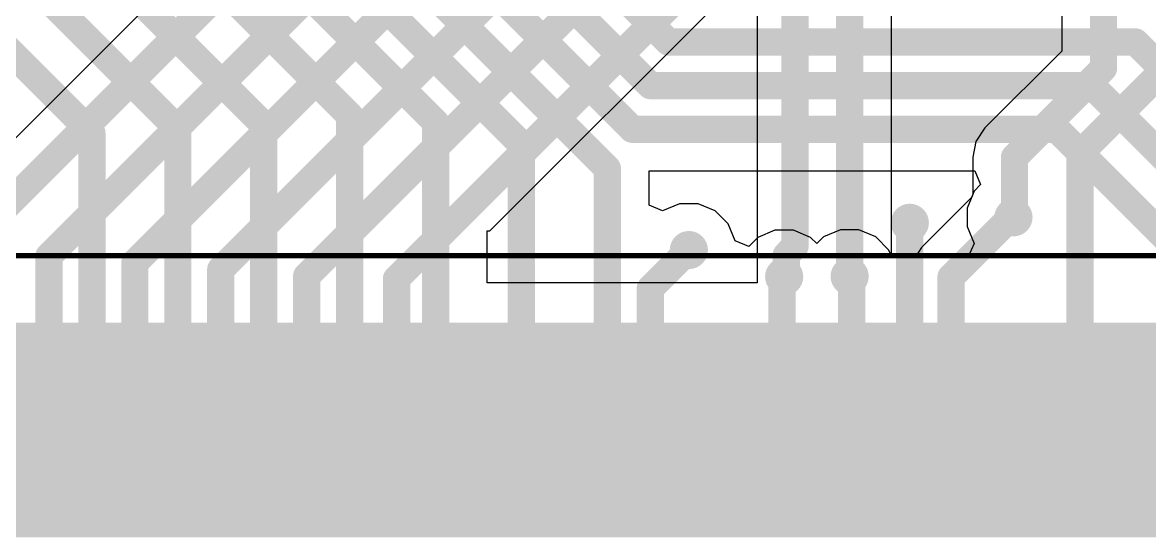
# Model space of a CAD drawing. Header units: millimetres. Extents: x -0.01 to 1.18, y 0.02 to 2.01.
# Drawn here: x 0.5377 to 0.9509, y 0.0226 to 0.2114 of the extents above; entities that cross this region are included whole.
import ezdxf

# ---------------------------------------------------------------- set-up
doc = ezdxf.new("R2010")
doc.units = ezdxf.units.MM
doc.header["$MEASUREMENT"] = 0
for name, color, linetype in [('BottomLayer', 5, 'Continuous'), ('BottomPaste', 16, 'Continuous'), ('TopLayer', 1, 'Continuous'), ('TopOverlay', 2, 'Continuous'), ('TopPaste', 8, 'Continuous'), ('ViaHoleLayer', 16, 'Continuous')]:
    doc.layers.add(name, color=color, linetype=linetype)

# ---------------------------------------------------------------- blocks, each defined once
blk = doc.blocks.new('MPCIE_CARD_EDGE_22')
at = {"layer": 'BottomLayer'}
for points in [[(0.45472, 0.10138), (0.47835, 0.10138), (0.47835, 0.02264), (0.45472, 0.02264)], [(0.48622, 0.10138), (0.50984, 0.10138), (0.50984, 0.02264), (0.48622, 0.02264)], [(0.51772, 0.10138), (0.54134, 0.10138), (0.54134, 0.02264), (0.51772, 0.02264)], [(0.54921, 0.10138), (0.57283, 0.10138), (0.57283, 0.02264), (0.54921, 0.02264)], [(0.58071, 0.10138), (0.60433, 0.10138), (0.60433, 0.02264), (0.58071, 0.02264)], [(0.6122, 0.10138), (0.63583, 0.10138), (0.63583, 0.02264), (0.6122, 0.02264)], [(0.6437, 0.10138), (0.66732, 0.10138), (0.66732, 0.02264), (0.6437, 0.02264)], [(0.6752, 0.10138), (0.69882, 0.10138), (0.69882, 0.02264), (0.6752, 0.02264)], [(0.70669, 0.10138), (0.73031, 0.10138), (0.73031, 0.02264), (0.70669, 0.02264)], [(0.73819, 0.10138), (0.76181, 0.10138), (0.76181, 0.02264), (0.73819, 0.02264)], [(0.76969, 0.10138), (0.79331, 0.10138), (0.79331, 0.02264), (0.76969, 0.02264)], [(0.80118, 0.10138), (0.8248, 0.10138), (0.8248, 0.02264), (0.80118, 0.02264)], [(0.83268, 0.10138), (0.8563, 0.10138), (0.8563, 0.02264), (0.83268, 0.02264)], [(0.86417, 0.10138), (0.8878, 0.10138), (0.8878, 0.02264), (0.86417, 0.02264)]]:
    blk.add_hatch(color=5, dxfattribs=at).paths.add_polyline_path(points)
at = {"layer": 'BottomPaste'}
for points in [[(0.45472, 0.10138), (0.47835, 0.10138), (0.47835, 0.02264), (0.45472, 0.02264)], [(0.48622, 0.10138), (0.50984, 0.10138), (0.50984, 0.02264), (0.48622, 0.02264)], [(0.51772, 0.10138), (0.54134, 0.10138), (0.54134, 0.02264), (0.51772, 0.02264)], [(0.54921, 0.10138), (0.57283, 0.10138), (0.57283, 0.02264), (0.54921, 0.02264)], [(0.58071, 0.10138), (0.60433, 0.10138), (0.60433, 0.02264), (0.58071, 0.02264)], [(0.6122, 0.10138), (0.63583, 0.10138), (0.63583, 0.02264), (0.6122, 0.02264)], [(0.6437, 0.10138), (0.66732, 0.10138), (0.66732, 0.02264), (0.6437, 0.02264)], [(0.6752, 0.10138), (0.69882, 0.10138), (0.69882, 0.02264), (0.6752, 0.02264)], [(0.70669, 0.10138), (0.73031, 0.10138), (0.73031, 0.02264), (0.70669, 0.02264)], [(0.73819, 0.10138), (0.76181, 0.10138), (0.76181, 0.02264), (0.73819, 0.02264)], [(0.76969, 0.10138), (0.79331, 0.10138), (0.79331, 0.02264), (0.76969, 0.02264)], [(0.80118, 0.10138), (0.8248, 0.10138), (0.8248, 0.02264), (0.80118, 0.02264)], [(0.83268, 0.10138), (0.8563, 0.10138), (0.8563, 0.02264), (0.83268, 0.02264)], [(0.86417, 0.10138), (0.8878, 0.10138), (0.8878, 0.02264), (0.86417, 0.02264)]]:
    blk.add_hatch(color=16, dxfattribs=at).paths.add_polyline_path(points)
at = {"layer": 'TopLayer'}
for points in [[(0.43898, 0.10138), (0.4626, 0.10138), (0.4626, 0.02264), (0.43898, 0.02264)], [(0.47047, 0.10138), (0.49409, 0.10138), (0.49409, 0.02264), (0.47047, 0.02264)], [(0.50197, 0.10138), (0.52559, 0.10138), (0.52559, 0.02264), (0.50197, 0.02264)], [(0.53346, 0.10138), (0.55709, 0.10138), (0.55709, 0.02264), (0.53346, 0.02264)], [(0.56496, 0.10138), (0.58858, 0.10138), (0.58858, 0.02264), (0.56496, 0.02264)], [(0.59646, 0.10138), (0.62008, 0.10138), (0.62008, 0.02264), (0.59646, 0.02264)], [(0.62795, 0.10138), (0.65157, 0.10138), (0.65157, 0.02264), (0.62795, 0.02264)], [(0.65945, 0.10138), (0.68307, 0.10138), (0.68307, 0.02264), (0.65945, 0.02264)], [(0.69094, 0.10138), (0.71457, 0.10138), (0.71457, 0.02264), (0.69094, 0.02264)], [(0.72244, 0.10138), (0.74606, 0.10138), (0.74606, 0.02264), (0.72244, 0.02264)], [(0.75394, 0.10138), (0.77756, 0.10138), (0.77756, 0.02264), (0.75394, 0.02264)], [(0.78543, 0.10138), (0.80906, 0.10138), (0.80906, 0.02264), (0.78543, 0.02264)], [(0.81693, 0.10138), (0.84055, 0.10138), (0.84055, 0.02264), (0.81693, 0.02264)], [(0.84843, 0.10138), (0.87205, 0.10138), (0.87205, 0.02264), (0.84843, 0.02264)]]:
    blk.add_hatch(color=1, dxfattribs=at).paths.add_polyline_path(points)
at = {"layer": 'TopPaste'}
for points in [[(0.43898, 0.10138), (0.4626, 0.10138), (0.4626, 0.02264), (0.43898, 0.02264)], [(0.47047, 0.10138), (0.49409, 0.10138), (0.49409, 0.02264), (0.47047, 0.02264)], [(0.50197, 0.10138), (0.52559, 0.10138), (0.52559, 0.02264), (0.50197, 0.02264)], [(0.53346, 0.10138), (0.55709, 0.10138), (0.55709, 0.02264), (0.53346, 0.02264)], [(0.56496, 0.10138), (0.58858, 0.10138), (0.58858, 0.02264), (0.56496, 0.02264)], [(0.59646, 0.10138), (0.62008, 0.10138), (0.62008, 0.02264), (0.59646, 0.02264)], [(0.62795, 0.10138), (0.65157, 0.10138), (0.65157, 0.02264), (0.62795, 0.02264)], [(0.65945, 0.10138), (0.68307, 0.10138), (0.68307, 0.02264), (0.65945, 0.02264)], [(0.69094, 0.10138), (0.71457, 0.10138), (0.71457, 0.02264), (0.69094, 0.02264)], [(0.72244, 0.10138), (0.74606, 0.10138), (0.74606, 0.02264), (0.72244, 0.02264)], [(0.75394, 0.10138), (0.77756, 0.10138), (0.77756, 0.02264), (0.75394, 0.02264)], [(0.78543, 0.10138), (0.80906, 0.10138), (0.80906, 0.02264), (0.78543, 0.02264)], [(0.81693, 0.10138), (0.84055, 0.10138), (0.84055, 0.02264), (0.81693, 0.02264)], [(0.84843, 0.10138), (0.87205, 0.10138), (0.87205, 0.02264), (0.84843, 0.02264)]]:
    blk.add_hatch(color=8, dxfattribs=at).paths.add_polyline_path(points)
at = {"layer": 'TopOverlay', "const_width": 0.00197}
blk.add_lwpolyline([(0.38388, 0.12591), (1.00036, 0.12591)], dxfattribs=at)

msp = doc.modelspace()

# ---------------------------------------------------------------- hatches: boundary and pattern name
at = {"layer": 'BottomLayer'}
h = msp.add_hatch(color=5, dxfattribs=at)
edge = h.paths.add_edge_path()
edge.add_arc((0.863, 0.138), 0.007, 0, 360)
h = msp.add_hatch(color=5, dxfattribs=at)
edge = h.paths.add_edge_path()
edge.add_arc((0.901, 0.14), 0.007, 0, 360)
h = msp.add_hatch(color=5, dxfattribs=at)
edge = h.paths.add_edge_path()
edge.add_arc((0.782, 0.128), 0.007, 0, 360)
h = msp.add_hatch(color=5, dxfattribs=at)
edge = h.paths.add_edge_path()
edge.add_arc((0.81694, 0.11825), 0.007, 0, 360)
h = msp.add_hatch(color=5, dxfattribs=at)
edge = h.paths.add_edge_path()
edge.add_arc((0.84094, 0.11838), 0.007, 0, 360)
at = {"layer": 'TopLayer'}
h = msp.add_hatch(color=1, dxfattribs=at)
edge = h.paths.add_edge_path()
edge.add_arc((0.863, 0.138), 0.007, 0, 360)
h = msp.add_hatch(color=1, dxfattribs=at)
edge = h.paths.add_edge_path()
edge.add_arc((0.901, 0.14), 0.007, 0, 360)
h = msp.add_hatch(color=1, dxfattribs=at)
edge = h.paths.add_edge_path()
edge.add_arc((0.782, 0.128), 0.007, 0, 360)
h = msp.add_hatch(color=1, dxfattribs=at)
edge = h.paths.add_edge_path()
edge.add_arc((0.81694, 0.11825), 0.007, 0, 360)
h = msp.add_hatch(color=1, dxfattribs=at)
edge = h.paths.add_edge_path()
edge.add_arc((0.84094, 0.11838), 0.007, 0, 360)
at = {"layer": 'ViaHoleLayer'}
h = msp.add_hatch(color=16, dxfattribs=at)
edge = h.paths.add_edge_path()
edge.add_arc((0.901, 0.14), 0.005, 0, 360)
h = msp.add_hatch(color=16, dxfattribs=at)
edge = h.paths.add_edge_path()
edge.add_arc((0.863, 0.138), 0.005, 0, 360)
h = msp.add_hatch(color=16, dxfattribs=at)
edge = h.paths.add_edge_path()
edge.add_arc((0.782, 0.128), 0.005, 0, 360)
h = msp.add_hatch(color=16, dxfattribs=at)
edge = h.paths.add_edge_path()
edge.add_arc((0.81694, 0.11825), 0.005, 0, 360)
h = msp.add_hatch(color=16, dxfattribs=at)
edge = h.paths.add_edge_path()
edge.add_arc((0.84094, 0.11838), 0.005, 0, 360)

# ---------------------------------------------------------------- linework, layer by layer
at = {"layer": 'BottomLayer'}
for p, q in [((0.91871, 0.3973), (0.91871, 0.20096)), ((0.68268, 0.31665), (0.50508, 0.13905)), ((0.85623, 0.12588), (0.85623, 0.26235)), ((0.709, 0.135), (0.8, 0.226)), ((0.807, 0.222), (0.807, 0.116)), ((0.91871, 0.20096), (0.89056, 0.17281)), ((0.89056, 0.17281), (0.88724, 0.16785)), ((0.88724, 0.16785), (0.88608, 0.162)), ((0.88608, 0.162), (0.88608, 0.1484)), ((0.88608, 0.1484), (0.884, 0.14338)), ((0.884, 0.14338), (0.884, 0.13662)), ((0.884, 0.13662), (0.88659, 0.13037)), ((0.708, 0.116), (0.708, 0.135)), ((0.708, 0.135), (0.709, 0.135)), ((0.709, 0.135), (0.709, 0.135)), ((0.88659, 0.13037), (0.88441, 0.12548)), ((0.8564, 0.12548), (0.85623, 0.12588)), ((0.88441, 0.12548), (0.8564, 0.12548)), ((0.807, 0.116), (0.708, 0.116))]:
    msp.add_line(p, q, dxfattribs=at)
at = {"layer": 'BottomLayer', "const_width": 0.01}
for points in [[(0.934, 0.19463), (0.934, 0.40363)], [(0.5159, 0.12824), (0.6988, 0.31114)], [(0.54739, 0.12579), (0.71577, 0.29417)], [(0.57889, 0.12335), (0.73274, 0.2772)], [(0.61039, 0.1209), (0.74971, 0.26022)], [(0.84094, 0.11838), (0.84094, 0.26235)], [(0.82094, 0.12949), (0.82094, 0.25406)], [(0.64188, 0.11846), (0.76668, 0.24325)], [(0.92535, 0.16335), (1.00323, 0.24123)], [(0.67483, 0.11746), (0.78365, 0.22628)], [(0.90137, 0.162), (0.934, 0.19463)], [(0.90137, 0.14037), (0.90137, 0.162)], [(0.92535, 0.06201), (0.92535, 0.16335)], [(0.901, 0.14), (0.90137, 0.14037)], [(0.86294, 0.13794), (0.863, 0.138)], [(0.86294, 0.06259), (0.86294, 0.13794)], [(0.76787, 0.11387), (0.782, 0.128)], [(0.8177, 0.12612), (0.81894, 0.12736)], [(0.81894, 0.12749), (0.82094, 0.12949)], [(0.81894, 0.12736), (0.81894, 0.12749)], [(0.54739, 0.06201), (0.54739, 0.12579)], [(0.57889, 0.06201), (0.57889, 0.12335)], [(0.8177, 0.11901), (0.8177, 0.12612)], [(0.61039, 0.06201), (0.61039, 0.1209)], [(0.81694, 0.11825), (0.8177, 0.11901)], [(0.64188, 0.06201), (0.64188, 0.11846)], [(0.67483, 0.06346), (0.67483, 0.11746)], [(0.76787, 0.06201), (0.76787, 0.11387)], [(0.67338, 0.06201), (0.67483, 0.06346)], [(0.73637, 0.06201), (0.76787, 0.06201)], [(0.83086, 0.06201), (0.86235, 0.06201)], [(0.86235, 0.06201), (0.86294, 0.06259)]]:
    msp.add_lwpolyline(points, dxfattribs=at)
at = {"layer": 'BottomLayer', "const_width": 0.005}
for points in [[(0.9315, 0.19463, 1), (0.9365, 0.19463, 1)], [(0.9315, 0.19463, 1), (0.9365, 0.19463, 1)], [(0.89887, 0.162, 1), (0.90387, 0.162, 1)], [(0.89887, 0.162, 1), (0.90387, 0.162, 1)], [(0.92285, 0.16335, 1), (0.92785, 0.16335, 1)], [(0.92285, 0.16335, 1), (0.92785, 0.16335, 1)], [(0.8985, 0.14, 1), (0.9035, 0.14, 1)], [(0.89887, 0.14037, 1), (0.90387, 0.14037, 1)], [(0.89887, 0.14037, 1), (0.90387, 0.14037, 1)], [(0.86044, 0.13794, 1), (0.86544, 0.13794, 1)], [(0.86044, 0.13794, 1), (0.86544, 0.13794, 1)], [(0.8605, 0.138, 1), (0.8655, 0.138, 1)], [(0.7795, 0.128, 1), (0.7845, 0.128, 1)], [(0.81644, 0.12749, 1), (0.82144, 0.12749, 1)], [(0.81644, 0.12749, 1), (0.82144, 0.12749, 1)], [(0.81644, 0.12736, 1), (0.82144, 0.12736, 1)], [(0.81644, 0.12736, 1), (0.82144, 0.12736, 1)], [(0.81844, 0.12949, 1), (0.82344, 0.12949, 1)], [(0.81844, 0.12949, 1), (0.82344, 0.12949, 1)], [(0.54489, 0.12579, 1), (0.54989, 0.12579, 1)], [(0.54489, 0.12579, 1), (0.54989, 0.12579, 1)], [(0.57639, 0.12335, 1), (0.58139, 0.12335, 1)], [(0.57639, 0.12335, 1), (0.58139, 0.12335, 1)], [(0.8152, 0.12612, 1), (0.8202, 0.12612, 1)], [(0.8152, 0.12612, 1), (0.8202, 0.12612, 1)], [(0.60789, 0.1209, 1), (0.61289, 0.1209, 1)], [(0.60789, 0.1209, 1), (0.61289, 0.1209, 1)], [(0.8152, 0.11901, 1), (0.8202, 0.11901, 1)], [(0.8152, 0.11901, 1), (0.8202, 0.11901, 1)], [(0.63938, 0.11846, 1), (0.64438, 0.11846, 1)], [(0.63938, 0.11846, 1), (0.64438, 0.11846, 1)], [(0.67233, 0.11746, 1), (0.67733, 0.11746, 1)], [(0.67233, 0.11746, 1), (0.67733, 0.11746, 1)], [(0.81444, 0.11825, 1), (0.81944, 0.11825, 1)], [(0.83844, 0.11838, 1), (0.84344, 0.11838, 1)], [(0.76537, 0.11387, 1), (0.77037, 0.11387, 1)], [(0.76537, 0.11387, 1), (0.77037, 0.11387, 1)], [(0.54489, 0.06201, 1), (0.54989, 0.06201, 1)], [(0.57639, 0.06201, 1), (0.58139, 0.06201, 1)], [(0.60789, 0.06201, 1), (0.61289, 0.06201, 1)], [(0.63938, 0.06201, 1), (0.64438, 0.06201, 1)], [(0.67088, 0.06201, 1), (0.67588, 0.06201, 1)], [(0.67233, 0.06346, 1), (0.67733, 0.06346, 1)], [(0.67233, 0.06346, 1), (0.67733, 0.06346, 1)], [(0.73387, 0.06201, 1), (0.73887, 0.06201, 1)], [(0.76537, 0.06201, 1), (0.77037, 0.06201, 1)], [(0.76537, 0.06201, 1), (0.77037, 0.06201, 1)], [(0.82836, 0.06201, 1), (0.83336, 0.06201, 1)], [(0.85985, 0.06201, 1), (0.86485, 0.06201, 1)], [(0.85985, 0.06201, 1), (0.86485, 0.06201, 1)], [(0.86044, 0.06259, 1), (0.86544, 0.06259, 1)], [(0.86044, 0.06259, 1), (0.86544, 0.06259, 1)], [(0.92285, 0.06201, 1), (0.92785, 0.06201, 1)]]:
    msp.add_lwpolyline(points, format="xyb", close=True, dxfattribs=at)
at = {"layer": 'TopLayer'}
for p, q in [((0.76741, 0.14452), (0.76741, 0.15699)), ((0.76741, 0.15699), (0.88688, 0.15699)), ((0.88688, 0.15699), (0.88895, 0.15199)), ((0.88659, 0.14963), (0.88559, 0.14722)), ((0.88895, 0.15199), (0.88659, 0.14963)), ((0.77862, 0.145), (0.77237, 0.14241)), ((0.78538, 0.145), (0.77862, 0.145)), ((0.79163, 0.14241), (0.78538, 0.145)), ((0.88559, 0.14722), (0.86729, 0.12892)), ((0.77237, 0.14241), (0.76741, 0.14452)), ((0.79641, 0.13763), (0.79163, 0.14241)), ((0.799, 0.13138), (0.79641, 0.13763)), ((0.80731, 0.13266), (0.804, 0.12935)), ((0.81355, 0.13525), (0.80731, 0.13266)), ((0.82032, 0.13525), (0.81355, 0.13525)), ((0.82657, 0.13266), (0.82032, 0.13525)), ((0.82887, 0.13035), (0.82657, 0.13266)), ((0.83131, 0.13279), (0.82887, 0.13035)), ((0.83755, 0.13538), (0.83131, 0.13279)), ((0.84432, 0.13538), (0.83755, 0.13538)), ((0.85057, 0.13279), (0.84432, 0.13538)), ((0.85535, 0.12801), (0.85057, 0.13279)), ((0.804, 0.12935), (0.799, 0.13138)), ((0.86729, 0.12892), (0.86506, 0.12557)), ((0.85636, 0.12557), (0.85535, 0.12801)), ((0.86506, 0.12557), (0.85636, 0.12557))]:
    msp.add_line(p, q, dxfattribs=at)
at = {"layer": 'TopLayer', "const_width": 0.01}
for points in [[(0.664, 0.31482), (0.77454, 0.20428)], [(0.648, 0.30819), (0.76791, 0.18828)], [(0.632, 0.30157), (0.76128, 0.17228)], [(0.616, 0.294), (0.75212, 0.15788)], [(0.6, 0.28737), (0.72062, 0.16675)], [(0.584, 0.28), (0.68913, 0.17487)], [(0.568, 0.267), (0.65763, 0.17737)], [(0.552, 0.248), (0.62613, 0.17387)], [(0.53233, 0.23467), (0.59464, 0.17236)], [(0.51517, 0.21883), (0.56314, 0.17086)], [(0.77454, 0.20428), (0.94572, 0.20428)], [(0.94572, 0.20428), (1.03558, 0.11442)], [(0.76791, 0.18828), (0.92972, 0.18828)], [(0.92972, 0.18828), (1.00409, 0.11391)], [(0.65763, 0.06201), (0.65763, 0.17737)], [(0.62613, 0.06201), (0.62613, 0.17387)], [(0.68913, 0.06201), (0.68913, 0.17487)], [(0.56314, 0.06201), (0.56314, 0.17086)], [(0.59464, 0.06201), (0.59464, 0.17236)], [(0.76128, 0.17228), (0.9169, 0.17228)], [(0.9169, 0.17228), (0.97259, 0.11659)], [(0.72062, 0.06201), (0.72062, 0.16675)], [(0.75212, 0.06201), (0.75212, 0.15788)], [(0.8781, 0.1181), (0.9, 0.14)], [(0.9, 0.14), (0.901, 0.14)], [(0.81617, 0.11748), (0.81694, 0.11825)], [(0.81617, 0.06307), (0.81617, 0.11748)], [(0.84094, 0.11838), (0.8417, 0.11761)], [(0.8417, 0.06691), (0.8417, 0.11761)], [(0.8781, 0.06201), (0.8781, 0.1181)], [(0.8417, 0.06691), (0.84661, 0.06201)], [(0.81511, 0.06201), (0.81617, 0.06307)]]:
    msp.add_lwpolyline(points, dxfattribs=at)
at = {"layer": 'TopLayer', "const_width": 0.005}
for points in [[(0.77204, 0.20428, 1), (0.77704, 0.20428, 1)], [(0.77204, 0.20428, 1), (0.77704, 0.20428, 1)], [(0.94322, 0.20428, 1), (0.94822, 0.20428, 1)], [(0.94322, 0.20428, 1), (0.94822, 0.20428, 1)], [(0.76541, 0.18828, 1), (0.77041, 0.18828, 1)], [(0.76541, 0.18828, 1), (0.77041, 0.18828, 1)], [(0.92722, 0.18828, 1), (0.93222, 0.18828, 1)], [(0.92722, 0.18828, 1), (0.93222, 0.18828, 1)], [(0.65513, 0.17737, 1), (0.66013, 0.17737, 1)], [(0.65513, 0.17737, 1), (0.66013, 0.17737, 1)], [(0.62363, 0.17387, 1), (0.62863, 0.17387, 1)], [(0.62363, 0.17387, 1), (0.62863, 0.17387, 1)], [(0.68663, 0.17487, 1), (0.69163, 0.17487, 1)], [(0.68663, 0.17487, 1), (0.69163, 0.17487, 1)], [(0.56064, 0.17086, 1), (0.56564, 0.17086, 1)], [(0.56064, 0.17086, 1), (0.56564, 0.17086, 1)], [(0.59214, 0.17236, 1), (0.59714, 0.17236, 1)], [(0.59214, 0.17236, 1), (0.59714, 0.17236, 1)], [(0.75878, 0.17228, 1), (0.76378, 0.17228, 1)], [(0.75878, 0.17228, 1), (0.76378, 0.17228, 1)], [(0.9144, 0.17228, 1), (0.9194, 0.17228, 1)], [(0.9144, 0.17228, 1), (0.9194, 0.17228, 1)], [(0.71812, 0.16675, 1), (0.72312, 0.16675, 1)], [(0.71812, 0.16675, 1), (0.72312, 0.16675, 1)], [(0.74962, 0.15788, 1), (0.75462, 0.15788, 1)], [(0.74962, 0.15788, 1), (0.75462, 0.15788, 1)], [(0.8975, 0.14, 1), (0.9025, 0.14, 1)], [(0.8975, 0.14, 1), (0.9025, 0.14, 1)], [(0.8985, 0.14, 1), (0.9035, 0.14, 1)], [(0.81367, 0.11748, 1), (0.81867, 0.11748, 1)], [(0.81367, 0.11748, 1), (0.81867, 0.11748, 1)], [(0.81444, 0.11825, 1), (0.81944, 0.11825, 1)], [(0.83844, 0.11838, 1), (0.84344, 0.11838, 1)], [(0.8392, 0.11761, 1), (0.8442, 0.11761, 1)], [(0.8392, 0.11761, 1), (0.8442, 0.11761, 1)], [(0.8756, 0.1181, 1), (0.8806, 0.1181, 1)], [(0.8756, 0.1181, 1), (0.8806, 0.1181, 1)], [(0.8392, 0.06691, 1), (0.8442, 0.06691, 1)], [(0.8392, 0.06691, 1), (0.8442, 0.06691, 1)], [(0.56064, 0.06201, 1), (0.56564, 0.06201, 1)], [(0.59214, 0.06201, 1), (0.59714, 0.06201, 1)], [(0.62363, 0.06201, 1), (0.62863, 0.06201, 1)], [(0.65513, 0.06201, 1), (0.66013, 0.06201, 1)], [(0.68663, 0.06201, 1), (0.69163, 0.06201, 1)], [(0.71812, 0.06201, 1), (0.72312, 0.06201, 1)], [(0.74962, 0.06201, 1), (0.75462, 0.06201, 1)], [(0.81261, 0.06201, 1), (0.81761, 0.06201, 1)], [(0.81367, 0.06307, 1), (0.81867, 0.06307, 1)], [(0.81367, 0.06307, 1), (0.81867, 0.06307, 1)], [(0.84411, 0.06201, 1), (0.84911, 0.06201, 1)], [(0.8756, 0.06201, 1), (0.8806, 0.06201, 1)]]:
    msp.add_lwpolyline(points, format="xyb", close=True, dxfattribs=at)

# ---------------------------------------------------------------- block references
msp.add_blockref('MPCIE_CARD_EDGE_22', (0.08086, 0))

doc.saveas('drawing.dxf')
